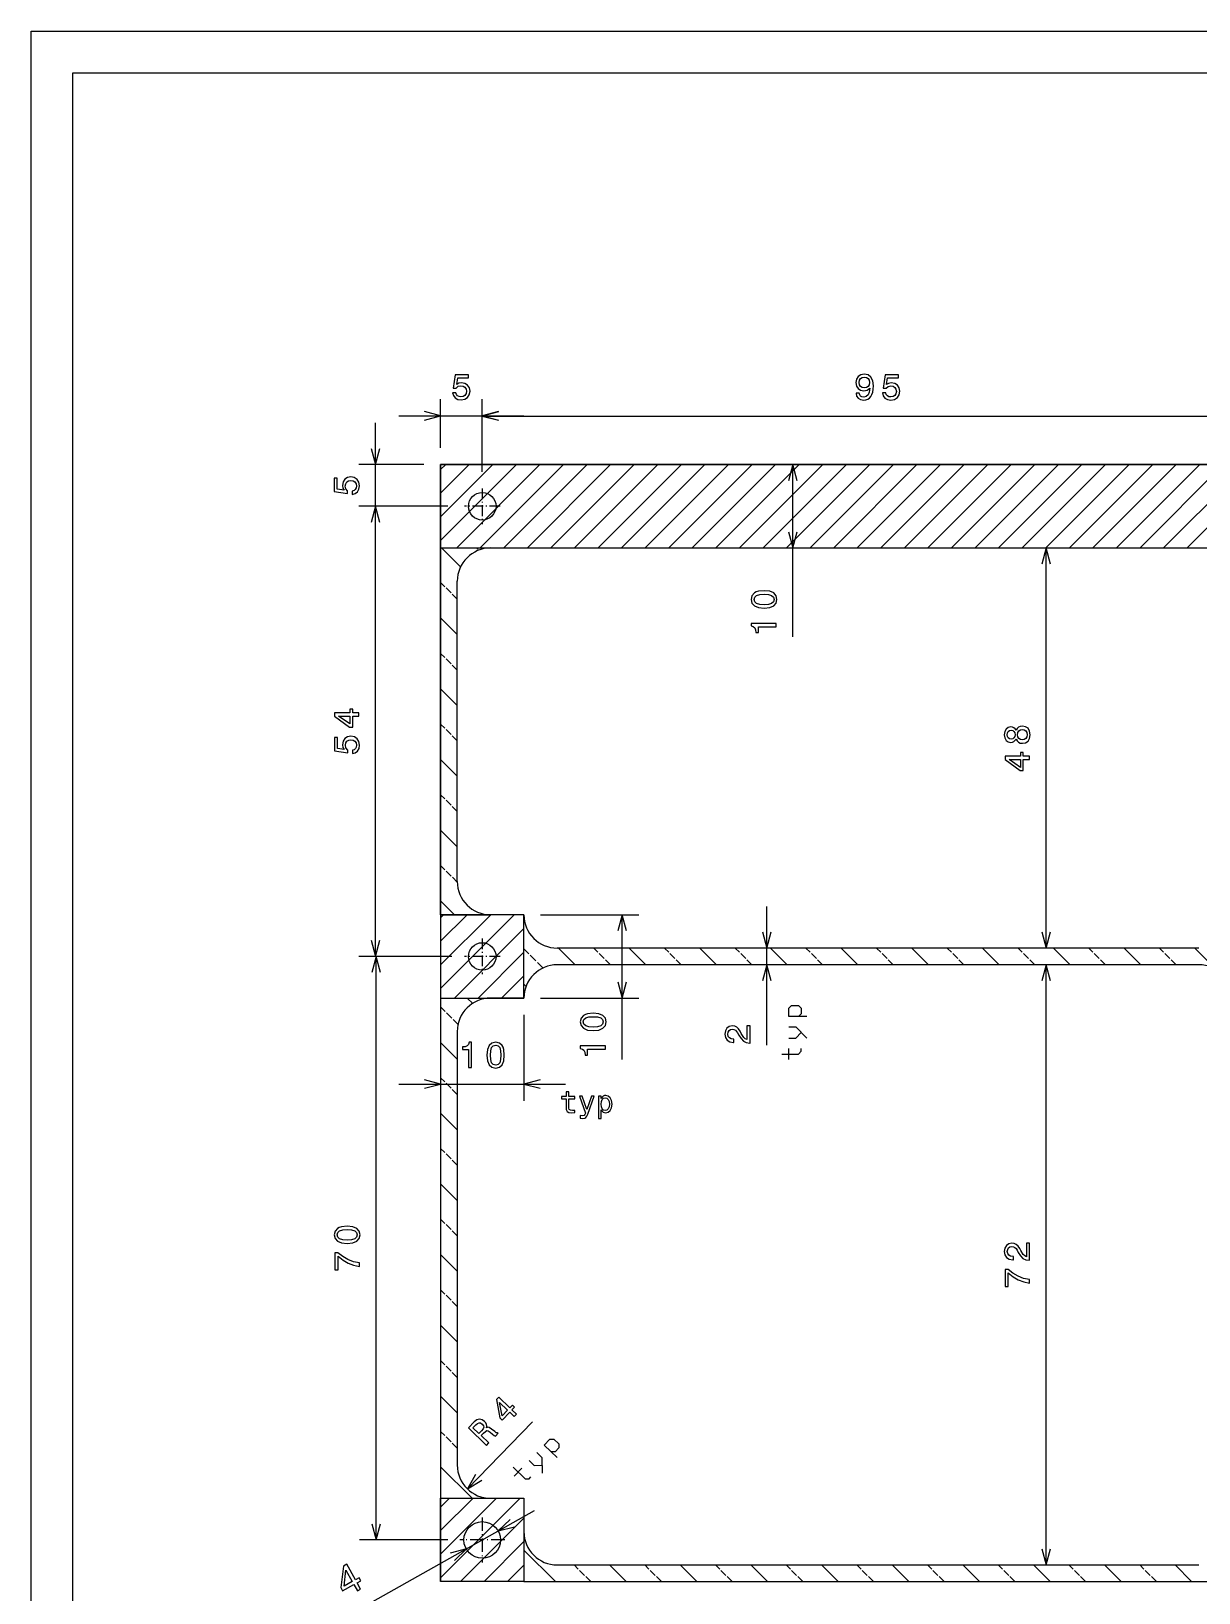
# Model space of a CAD drawing. Extents: x 5 to 415, y 5 to 292.
# Drawn here: x 20 to 160.1, y 104.7 to 292 of the extents above; entities that cross this region are included whole.
import ezdxf

# ---------------------------------------------------------------- set-up
doc = ezdxf.new("R2010")
doc.units = 0
doc.header["$MEASUREMENT"] = 0
doc.linetypes.add('DASHDOT', pattern=[18.5, 12, -3, 0.5, -3])
doc.linetypes.add('DASHED', pattern=[15, 12, -3])
doc.layers.get('0').update_dxf_attribs({"linetype": 'CONTINUOUS'})

msp = doc.modelspace()

# ---------------------------------------------------------------- linework, layer by layer
at = {"color": 7}
for p, q in [((20, 5), (20, 292)), ((20, 292), (415, 292)), ((25, 10), (25, 287)), ((25, 287), (410, 287)), ((74.14, 245.84), (169.14, 245.84)), ((69.14, 240.01), (269.14, 240.01)), ((269.14, 240.01), (69.14, 240.01)), ((69.14, 240.01), (69.14, 106.01)), ((111.43, 219.34), (111.43, 240.01)), ((69.14, 186.01), (69.14, 230.01)), ((75.14, 230.01), (164.14, 230.01)), ((141.83, 182.01), (141.83, 230.01)), ((71.14, 190.01), (71.14, 226.01)), ((160.14, 182.01), (83.14, 182.01)), ((160.14, 180.01), (83.14, 180.01)), ((141.83, 108.01), (141.83, 180.01)), ((69.14, 176.01), (69.14, 116.01)), ((71.14, 172.01), (71.14, 120.01)), ((64.14, 165.7), (84.14, 165.7)), ((48.12, 96.42), (80.43, 114.53)), ((83.14, 108.01), (160.14, 108.01)), ((79.14, 106.01), (164.14, 106.01))]:
    msp.add_line(p, q, dxfattribs=at)
at = {"color": 7, "ltscale": 0.146115}
msp.add_line((69.14, 242.01), (69.14, 247.86), dxfattribs=at)
at = {"color": 7, "ltscale": 0.21749}
msp.add_line((74.14, 239.16), (74.14, 247.86), dxfattribs=at)
at = {"color": 7, "ltscale": 0.217118}
msp.add_line((74.14, 239.16), (74.14, 247.84), dxfattribs=at)
at = {"color": 7, "ltscale": 0.375}
for p, q in [((64.14, 245.86), (79.14, 245.86)), ((61.32, 230.01), (61.32, 245.01))]:
    msp.add_line(p, q, dxfattribs=at)
at = {"color": 7, "ltscale": 0.195631}
msp.add_line((67.14, 240.01), (59.32, 240.01), dxfattribs=at)
at = {"color": 7, "ltscale": 0.321499}
msp.add_line((69.14, 230.92), (78.24, 240.01), dxfattribs=at)
at = {"color": 7, "ltscale": 0.221499}
msp.add_line((69.14, 233.75), (75.41, 240.01), dxfattribs=at)
at = {"color": 7, "ltscale": 0.121499}
msp.add_line((69.14, 236.58), (72.58, 240.01), dxfattribs=at)
at = {"color": 7, "ltscale": 0.021499}
msp.add_line((69.14, 239.41), (69.75, 240.01), dxfattribs=at)
at = {"color": 7, "ltscale": 0.25}
for p, q in [((69.14, 230.01), (69.14, 240.01)), ((69.14, 186.01), (69.14, 176.01)), ((79.14, 186.01), (69.14, 186.01)), ((79.14, 176.01), (79.14, 186.01)), ((69.14, 176.01), (79.14, 176.01)), ((69.14, 106.01), (69.14, 116.01)), ((79.14, 106.01), (69.14, 106.01))]:
    msp.add_line(p, q, dxfattribs=at)
at = {"color": 7, "ltscale": 0.353553}
for p, q in [((71.07, 230.01), (81.07, 240.01)), ((73.9, 230.01), (83.9, 240.01)), ((76.72, 230.01), (86.72, 240.01)), ((79.55, 230.01), (89.55, 240.01)), ((82.38, 230.01), (92.38, 240.01)), ((85.21, 230.01), (95.21, 240.01)), ((88.04, 230.01), (98.04, 240.01)), ((90.87, 230.01), (100.87, 240.01)), ((93.69, 230.01), (103.69, 240.01)), ((96.52, 230.01), (106.52, 240.01)), ((99.35, 230.01), (109.35, 240.01)), ((102.18, 230.01), (112.18, 240.01)), ((105.01, 230.01), (115.01, 240.01)), ((107.84, 230.01), (117.84, 240.01)), ((110.66, 230.01), (120.66, 240.01)), ((113.49, 230.01), (123.49, 240.01)), ((116.32, 230.01), (126.32, 240.01)), ((119.15, 230.01), (129.15, 240.01)), ((121.98, 230.01), (131.98, 240.01)), ((124.81, 230.01), (134.81, 240.01)), ((127.64, 230.01), (137.64, 240.01)), ((130.46, 230.01), (140.46, 240.01)), ((133.29, 230.01), (143.29, 240.01)), ((136.12, 230.01), (146.12, 240.01)), ((138.95, 230.01), (148.95, 240.01)), ((141.78, 230.01), (151.78, 240.01)), ((144.61, 230.01), (154.61, 240.01)), ((147.43, 230.01), (157.43, 240.01)), ((150.26, 230.01), (160.26, 240.01)), ((153.09, 230.01), (163.09, 240.01)), ((155.92, 230.01), (165.92, 240.01)), ((158.75, 230.01), (168.75, 240.01))]:
    msp.add_line(p, q, dxfattribs=at)
at = {"color": 7, "linetype": 'DASHDOT', "ltscale": 0.10725}
for p, q in [((74.14, 237.16), (74.14, 232.87)), ((76.29, 235.01), (72, 235.01)), ((74.14, 183.16), (74.14, 178.87)), ((76.29, 181.01), (72, 181.01))]:
    msp.add_line(p, q, dxfattribs=at)
at = {"color": 7, "ltscale": 0.267006}
msp.add_line((70, 235.01), (59.32, 235.01), dxfattribs=at)
at = {"color": 230, "ltscale": 0.266751}
msp.add_line((70, 235.01), (59.33, 235.01), dxfattribs=at)
at = {"color": 230}
for p, q in [((61.33, 181.01), (61.33, 235.01)), ((61.39, 111.01), (61.39, 181.01))]:
    msp.add_line(p, q, dxfattribs=at)
at = {"color": 7, "ltscale": 0.15}
for p, q in [((69.14, 230.01), (75.14, 230.01)), ((69.14, 186.01), (75.14, 186.01)), ((69.14, 176.01), (75.14, 176.01)), ((69.14, 116.01), (75.14, 116.01)), ((79.14, 112.01), (79.14, 106.01))]:
    msp.add_line(p, q, dxfattribs=at)
at = {"color": 7, "ltscale": 0.081849}
msp.add_line((71.55, 227.7), (69.23, 230.01), dxfattribs=at)
at = {"color": 7, "linetype": 'DASHED', "ltscale": 0.009918}
msp.add_line((73.76, 229.73), (73.48, 230.01), dxfattribs=at)
at = {"color": 7, "linetype": 'DASHED', "ltscale": 0.070711}
for p, q in [((71.14, 223.86), (69.14, 225.86)), ((71.14, 215.37), (69.14, 217.37)), ((71.14, 206.89), (69.14, 208.89)), ((71.14, 198.4), (69.14, 200.4)), ((89.53, 180.01), (87.53, 182.01)), ((98.02, 180.01), (96.02, 182.01)), ((106.51, 180.01), (104.51, 182.01)), ((114.99, 180.01), (112.99, 182.01)), ((123.48, 180.01), (121.48, 182.01)), ((131.96, 180.01), (129.96, 182.01)), ((140.45, 180.01), (138.45, 182.01)), ((148.93, 180.01), (146.93, 182.01)), ((157.42, 180.01), (155.42, 182.01)), ((71.14, 164.46), (69.14, 166.46)), ((71.14, 155.98), (69.14, 157.98)), ((71.14, 147.49), (69.14, 149.49)), ((71.14, 139.01), (69.14, 141.01)), ((71.14, 130.52), (69.14, 132.52)), ((71.14, 122.04), (69.14, 124.04)), ((87.17, 106.01), (85.17, 108.01)), ((95.65, 106.01), (93.65, 108.01)), ((104.14, 106.01), (102.14, 108.01)), ((112.62, 106.01), (110.62, 108.01)), ((121.11, 106.01), (119.11, 108.01)), ((129.59, 106.01), (127.59, 108.01)), ((138.08, 106.01), (136.08, 108.01)), ((146.56, 106.01), (144.56, 108.01)), ((155.05, 106.01), (153.05, 108.01))]:
    msp.add_line(p, q, dxfattribs=at)
at = {"color": 7, "ltscale": 0.070711}
for p, q in [((71.14, 219.62), (69.14, 221.62)), ((71.14, 211.13), (69.14, 213.13)), ((71.14, 202.65), (69.14, 204.65)), ((71.14, 194.16), (69.14, 196.16)), ((85.29, 180.01), (83.29, 182.01)), ((93.78, 180.01), (91.78, 182.01)), ((102.26, 180.01), (100.26, 182.01)), ((110.75, 180.01), (108.75, 182.01)), ((119.23, 180.01), (117.23, 182.01)), ((127.72, 180.01), (125.72, 182.01)), ((136.2, 180.01), (134.2, 182.01)), ((144.69, 180.01), (142.69, 182.01)), ((153.17, 180.01), (151.17, 182.01)), ((71.14, 168.7), (69.14, 170.7)), ((71.14, 160.22), (69.14, 162.22)), ((71.14, 151.73), (69.14, 153.73)), ((71.14, 143.25), (69.14, 145.25)), ((71.14, 134.76), (69.14, 136.76)), ((71.14, 126.28), (69.14, 128.28)), ((91.41, 106.01), (89.41, 108.01)), ((99.9, 106.01), (97.9, 108.01)), ((108.38, 106.01), (106.38, 108.01)), ((116.87, 106.01), (114.87, 108.01)), ((125.35, 106.01), (123.35, 108.01)), ((133.84, 106.01), (131.84, 108.01)), ((142.32, 106.01), (140.32, 108.01)), ((150.81, 106.01), (148.81, 108.01)), ((159.29, 106.01), (157.29, 108.01))]:
    msp.add_line(p, q, dxfattribs=at)
at = {"color": 7, "linetype": 'DASHED', "ltscale": 0.071184}
msp.add_line((71.16, 189.9), (69.14, 191.92), dxfattribs=at)
at = {"color": 7, "ltscale": 0.058757}
msp.add_line((70.81, 186.01), (69.14, 187.68), dxfattribs=at)
at = {"color": 7, "ltscale": 0.312311}
msp.add_line((69.14, 177.18), (77.98, 186.01), dxfattribs=at)
at = {"color": 7, "ltscale": 0.212311}
msp.add_line((69.14, 180.01), (75.15, 186.01), dxfattribs=at)
at = {"color": 7, "ltscale": 0.11231}
msp.add_line((69.14, 182.84), (72.32, 186.01), dxfattribs=at)
at = {"color": 7, "ltscale": 0.012311}
msp.add_line((69.14, 185.66), (69.49, 186.01), dxfattribs=at)
at = {"color": 7, "linetype": 'DASHED', "ltscale": 0.000712788}
msp.add_line((75.05, 186.01), (75.03, 186.03), dxfattribs=at)
at = {"color": 7, "ltscale": 0.294566}
for p, q in [((81.14, 186.01), (92.93, 186.01)), ((81.14, 176.01), (92.93, 176.01))]:
    msp.add_line(p, q, dxfattribs=at)
at = {"color": 7, "ltscale": 0.433876}
msp.add_line((90.93, 168.66), (90.93, 186.01), dxfattribs=at)
at = {"color": 7, "ltscale": 0.41601}
msp.add_line((108.28, 170.37), (108.28, 187.01), dxfattribs=at)
at = {"color": 7, "ltscale": 0.294796}
msp.add_line((70.81, 176.01), (79.14, 184.35), dxfattribs=at)
at = {"color": 7, "linetype": 'DASHED', "ltscale": 0.081445}
msp.add_line((81.45, 179.61), (79.14, 181.92), dxfattribs=at)
at = {"color": 7, "ltscale": 0.093389}
msp.add_line((162.3, 179.37), (159.66, 182.01), dxfattribs=at)
at = {"color": 230, "ltscale": 0.279125}
msp.add_line((70.49, 181.01), (59.33, 181.01), dxfattribs=at)
at = {"color": 230, "ltscale": 0.277687}
msp.add_line((70.49, 181.01), (59.39, 181.01), dxfattribs=at)
at = {"color": 7, "ltscale": 0.194796}
msp.add_line((73.64, 176.01), (79.14, 181.52), dxfattribs=at)
at = {"color": 7, "ltscale": 0.094796}
msp.add_line((76.46, 176.01), (79.14, 178.69), dxfattribs=at)
at = {"color": 7, "ltscale": 0.009201}
msp.add_line((79.41, 177.41), (79.14, 177.68), dxfattribs=at)
at = {"color": 7, "linetype": 'DASHED', "ltscale": 0.075614}
msp.add_line((71.28, 172.81), (69.14, 174.95), dxfattribs=at)
at = {"color": 7, "ltscale": 0.023501}
msp.add_line((72.99, 175.35), (72.32, 176.01), dxfattribs=at)
at = {"color": 7, "ltscale": 0.1}
for p, q in [((79.14, 176.01), (75.14, 176.01)), ((75.14, 116.01), (79.14, 116.01)), ((79.14, 116.01), (79.14, 112.01))]:
    msp.add_line(p, q, dxfattribs=at)
at = {"color": 7, "ltscale": 0.257759}
for p, q in [((69.14, 174.01), (69.14, 163.7)), ((79.14, 174.01), (79.14, 163.7))]:
    msp.add_line(p, q, dxfattribs=at)
at = {"color": 7, "ltscale": 0.280115}
msp.add_line((72.37, 117.13), (80.15, 125.2), dxfattribs=at)
at = {"color": 7, "ltscale": 0.133631}
for p, q in [((72.92, 116.01), (69.14, 119.79)), ((82.92, 106.01), (79.14, 109.79))]:
    msp.add_line(p, q, dxfattribs=at)
at = {"color": 7, "ltscale": 0.337437}
msp.add_line((69.14, 106.47), (78.69, 116.01), dxfattribs=at)
at = {"color": 7, "ltscale": 0.237437}
msp.add_line((69.14, 109.3), (75.86, 116.01), dxfattribs=at)
at = {"color": 7, "ltscale": 0.137437}
msp.add_line((69.14, 112.13), (73.03, 116.01), dxfattribs=at)
at = {"color": 7, "ltscale": 0.037437}
msp.add_line((69.14, 114.95), (70.2, 116.01), dxfattribs=at)
at = {"color": 7, "ltscale": 0.26967}
msp.add_line((71.52, 106.01), (79.14, 113.64), dxfattribs=at)
at = {"color": 7, "linetype": 'DASHDOT', "ltscale": 0.13475}
for p, q in [((74.14, 113.71), (74.14, 108.32)), ((76.84, 111.01), (71.45, 111.01))]:
    msp.add_line(p, q, dxfattribs=at)
at = {"color": 230, "ltscale": 0.265313}
msp.add_line((70, 111.01), (59.39, 111.01), dxfattribs=at)
at = {"color": 7, "ltscale": 0.16967}
msp.add_line((74.35, 106.01), (79.14, 110.81), dxfattribs=at)
at = {"color": 7, "ltscale": 0.06967}
msp.add_line((77.17, 106.01), (79.14, 107.98), dxfattribs=at)
at = {"color": 7}
for points in [[(70.57, 248.64), (70.67, 248.29), (70.88, 248.01), (71.19, 247.84), (71.59, 247.77), (72.03, 247.85), (72.37, 248.06), (72.58, 248.4), (72.67, 248.83), (72.59, 249.23), (72.38, 249.55), (72.06, 249.75), (71.64, 249.82), (71.32, 249.77), (71.07, 249.63), (71.19, 250.44), (72.5, 250.44), (72.5, 250.79), (70.9, 250.79), (70.66, 249.2), (71.01, 249.2), (71.26, 249.41), (71.58, 249.48), (71.85, 249.43), (72.06, 249.29), (72.2, 249.08), (72.25, 248.81), (72.2, 248.54), (72.06, 248.32), (71.85, 248.19), (71.58, 248.14), (71.35, 248.17), (71.17, 248.27), (71.04, 248.43), (70.97, 248.64)], [(119.01, 248.59), (119.07, 248.24), (119.26, 247.98), (119.55, 247.82), (119.94, 247.76), (120.2, 247.79), (120.42, 247.86), (120.62, 248), (120.78, 248.19), (120.91, 248.43), (121.01, 248.72), (121.06, 249.06), (121.09, 249.45), (121.01, 250.06), (120.8, 250.5), (120.46, 250.77), (120, 250.86), (119.58, 250.79), (119.26, 250.58), (119.05, 250.26), (118.98, 249.86), (119.05, 249.44), (119.25, 249.13), (119.56, 248.93), (119.94, 248.86), (120.35, 248.95), (120.65, 249.2), (120.58, 248.72), (120.45, 248.37), (120.23, 248.17), (119.94, 248.11), (119.72, 248.14), (119.56, 248.23), (119.45, 248.38), (119.4, 248.59)], [(119.4, 249.86), (119.44, 250.13), (119.56, 250.34), (119.75, 250.48), (120, 250.52), (120.26, 250.48), (120.45, 250.34), (120.57, 250.13), (120.62, 249.87), (120.57, 249.59), (120.45, 249.39), (120.25, 249.27), (119.99, 249.22), (119.75, 249.27), (119.56, 249.39), (119.44, 249.59)], [(122.17, 248.63), (122.27, 248.27), (122.48, 247.99), (122.79, 247.82), (123.19, 247.76), (123.63, 247.83), (123.97, 248.05), (124.18, 248.38), (124.27, 248.82), (124.19, 249.22), (123.99, 249.53), (123.66, 249.74), (123.24, 249.81), (122.92, 249.76), (122.67, 249.62), (122.79, 250.42), (124.1, 250.42), (124.1, 250.78), (122.5, 250.78), (122.26, 249.19), (122.61, 249.19), (122.86, 249.39), (123.18, 249.46), (123.45, 249.42), (123.67, 249.28), (123.8, 249.07), (123.85, 248.79), (123.8, 248.52), (123.66, 248.31), (123.45, 248.18), (123.18, 248.13), (122.95, 248.16), (122.77, 248.26), (122.64, 248.41), (122.58, 248.63)], [(58.54, 236.44), (58.89, 236.54), (59.17, 236.75), (59.34, 237.06), (59.41, 237.46), (59.33, 237.89), (59.12, 238.24), (58.78, 238.45), (58.35, 238.53), (57.95, 238.46), (57.63, 238.25), (57.43, 237.93), (57.35, 237.51), (57.4, 237.18), (57.55, 236.93), (56.74, 237.05), (56.74, 238.37), (56.38, 238.37), (56.38, 236.77), (57.98, 236.53), (57.98, 236.87), (57.77, 237.12), (57.7, 237.44), (57.75, 237.72), (57.88, 237.93), (58.1, 238.07), (58.37, 238.11), (58.64, 238.07), (58.85, 237.93), (58.99, 237.72), (59.03, 237.44), (59, 237.21), (58.9, 237.04), (58.75, 236.91), (58.54, 236.84)], [(107.96, 222.8), (108.64, 222.86), (109.12, 223.07), (109.42, 223.39), (109.51, 223.84), (109.42, 224.28), (109.12, 224.61), (108.64, 224.81), (107.96, 224.88), (107.29, 224.81), (107.02, 224.73), (106.8, 224.61), (106.5, 224.28), (106.4, 223.84), (106.5, 223.39), (106.8, 223.07), (107.29, 222.86)], [(107.96, 223.21), (107.44, 223.25), (107.06, 223.36), (106.84, 223.55), (106.76, 223.84), (106.84, 224.12), (107.06, 224.32), (107.44, 224.43), (107.96, 224.46), (108.49, 224.43), (108.86, 224.32), (109.08, 224.12), (109.16, 223.84), (109.08, 223.55), (108.86, 223.36), (108.49, 223.25)], [(109.43, 220.56), (109.43, 220.95), (106.4, 220.95), (106.4, 220.66), (106.67, 220.58), (106.85, 220.43), (106.95, 220.19), (106.98, 219.86), (107.29, 219.86), (107.29, 220.56)], [(138.21, 207.08), (138.33, 206.86), (138.5, 206.71), (138.71, 206.61), (138.97, 206.58), (139.35, 206.65), (139.65, 206.85), (139.84, 207.17), (139.91, 207.61), (139.84, 208.05), (139.65, 208.38), (139.35, 208.57), (138.97, 208.65), (138.71, 208.61), (138.5, 208.52), (138.33, 208.37), (138.21, 208.15), (138.1, 208.32), (137.96, 208.44), (137.79, 208.52), (137.58, 208.54), (137.27, 208.47), (137.02, 208.29), (136.86, 208), (136.8, 207.61), (136.86, 207.23), (137.02, 206.93), (137.27, 206.75), (137.58, 206.68), (137.79, 206.7), (137.96, 206.78)], [(137.61, 207.09), (137.42, 207.13), (137.27, 207.23), (137.18, 207.39), (137.15, 207.61), (137.18, 207.83), (137.27, 207.99), (137.42, 208.1), (137.61, 208.14), (137.81, 208.1), (137.96, 207.99), (138.06, 207.83), (138.09, 207.61), (138.05, 207.39), (137.96, 207.23), (137.81, 207.13)], [(138.96, 207), (138.73, 207.04), (138.55, 207.16), (138.44, 207.35), (138.4, 207.61), (138.44, 207.87), (138.55, 208.06), (138.73, 208.19), (138.96, 208.23), (139.2, 208.19), (139.39, 208.06), (139.51, 207.87), (139.55, 207.61), (139.51, 207.35), (139.39, 207.16), (139.2, 207.04)], [(139.83, 204.65), (139.83, 205.04), (139.08, 205.04), (139.08, 205.47), (138.74, 205.47), (138.74, 205.04), (136.89, 205.04), (136.89, 204.65), (138.7, 203.33), (139.08, 203.33), (139.08, 204.65)], [(138.74, 203.69), (137.39, 204.65), (138.74, 204.65)], [(87.46, 172.12), (88.14, 172.18), (88.63, 172.39), (88.92, 172.71), (89.01, 173.16), (88.92, 173.61), (88.63, 173.93), (88.14, 174.13), (87.46, 174.2), (86.79, 174.13), (86.52, 174.05), (86.3, 173.93), (86.01, 173.61), (85.91, 173.16), (86.01, 172.71), (86.3, 172.39), (86.79, 172.18)], [(87.46, 172.53), (86.94, 172.57), (86.56, 172.68), (86.34, 172.87), (86.26, 173.16), (86.34, 173.45), (86.56, 173.64), (86.94, 173.75), (87.46, 173.78), (87.99, 173.75), (88.37, 173.64), (88.59, 173.45), (88.66, 173.16), (88.59, 172.87), (88.37, 172.68), (87.99, 172.57)], [(106.28, 170.62), (106.28, 172.68), (105.91, 172.68), (105.91, 171.05), (105.71, 171.14), (105.54, 171.3), (105.23, 171.78), (105.1, 172.03), (104.91, 172.32), (104.7, 172.52), (104.44, 172.64), (104.15, 172.68), (103.79, 172.61), (103.51, 172.4), (103.32, 172.09), (103.26, 171.69), (103.33, 171.28), (103.54, 170.96), (103.86, 170.76), (104.29, 170.69), (104.35, 170.69), (104.35, 171.08), (104.31, 171.08), (104.02, 171.12), (103.8, 171.24), (103.67, 171.42), (103.62, 171.67), (103.66, 171.92), (103.77, 172.11), (103.94, 172.23), (104.15, 172.27), (104.35, 172.24), (104.52, 172.16), (104.66, 172.02), (104.79, 171.83), (104.93, 171.57), (105.2, 171.15), (105.48, 170.85), (105.83, 170.68), (106.27, 170.62)], [(72.47, 167.7), (72.86, 167.7), (72.86, 170.72), (72.57, 170.72), (72.49, 170.46), (72.33, 170.28), (72.09, 170.18), (71.77, 170.15), (71.77, 169.84), (72.47, 169.84)], [(74.7, 169.17), (74.77, 168.49), (74.97, 168.01), (75.3, 167.71), (75.75, 167.62), (76.19, 167.71), (76.52, 168.01), (76.71, 168.49), (76.78, 169.17), (76.71, 169.84), (76.63, 170.11), (76.52, 170.33), (76.19, 170.62), (75.75, 170.72), (75.3, 170.62), (74.97, 170.33), (74.77, 169.84)], [(75.12, 169.17), (75.15, 169.69), (75.26, 170.07), (75.46, 170.29), (75.75, 170.37), (76.03, 170.29), (76.23, 170.07), (76.33, 169.69), (76.37, 169.17), (76.33, 168.64), (76.23, 168.26), (76.03, 168.04), (75.75, 167.97), (75.46, 168.04), (75.26, 168.26), (75.15, 168.64)], [(88.93, 169.88), (88.93, 170.27), (85.91, 170.27), (85.91, 169.98), (86.17, 169.9), (86.35, 169.75), (86.45, 169.51), (86.49, 169.18), (86.79, 169.18), (86.79, 169.88)], [(84.21, 163.93), (84.21, 162.96), (84.23, 162.65), (84.33, 162.43), (84.53, 162.3), (84.87, 162.26), (85.25, 162.28), (85.25, 162.55), (84.97, 162.53), (84.72, 162.56), (84.59, 162.65), (84.53, 162.8), (84.52, 163.01), (84.52, 163.93), (85.25, 163.93), (85.25, 164.2), (84.52, 164.2), (84.52, 164.76), (84.21, 164.76), (84.21, 164.2), (83.66, 164.2), (83.66, 163.93)], [(87.25, 164.26), (86.69, 162.67), (86.15, 164.26), (85.8, 164.26), (86.54, 162.22), (86.47, 162.04), (86.37, 161.92), (86.2, 161.88), (85.91, 161.92), (85.91, 161.61), (86.22, 161.58), (86.44, 161.61), (86.59, 161.7), (86.71, 161.85), (86.8, 162.08), (87.59, 164.26)], [(88.42, 163.97), (88.42, 164.26), (88.1, 164.26), (88.1, 161.58), (88.42, 161.58), (88.42, 162.63), (88.53, 162.46), (88.65, 162.34), (88.97, 162.26), (89.27, 162.33), (89.51, 162.54), (89.67, 162.86), (89.72, 163.3), (89.67, 163.73), (89.51, 164.06), (89.27, 164.26), (88.97, 164.33), (88.8, 164.31), (88.65, 164.24), (88.52, 164.13)], [(88.92, 162.55), (88.7, 162.59), (88.55, 162.74), (88.45, 162.97), (88.42, 163.3), (88.45, 163.62), (88.55, 163.86), (88.7, 164), (88.92, 164.05), (89.11, 164), (89.27, 163.85), (89.36, 163.62), (89.4, 163.3), (89.36, 162.97), (89.27, 162.74), (89.11, 162.59)], [(139.83, 144.56), (139.83, 146.62), (139.45, 146.62), (139.45, 144.99), (139.25, 145.08), (139.08, 145.24), (138.77, 145.72), (138.65, 145.97), (138.46, 146.26), (138.24, 146.46), (137.99, 146.58), (137.7, 146.62), (137.34, 146.55), (137.05, 146.34), (136.87, 146.03), (136.8, 145.63), (136.88, 145.22), (137.08, 144.9), (137.4, 144.7), (137.83, 144.63), (137.89, 144.63), (137.89, 145.02), (137.86, 145.02), (137.56, 145.06), (137.35, 145.18), (137.21, 145.36), (137.16, 145.61), (137.21, 145.86), (137.31, 146.05), (137.48, 146.17), (137.69, 146.21), (137.89, 146.18), (138.06, 146.1), (138.21, 145.96), (138.34, 145.77), (138.48, 145.51), (138.74, 145.09), (139.03, 144.79), (139.38, 144.62), (139.81, 144.56)], [(139.83, 141.81), (139.83, 142.25), (139.11, 142.39), (138.45, 142.64), (137.83, 143), (137.25, 143.46), (136.89, 143.46), (136.89, 141.4), (137.28, 141.4), (137.28, 143.04), (137.87, 142.57), (138.48, 142.21), (139.13, 141.96)], [(77.97, 125.82), (78.24, 126.1), (77.7, 126.62), (78, 126.93), (77.75, 127.17), (77.45, 126.86), (76.13, 128.14), (75.85, 127.86), (76.24, 125.65), (76.52, 125.39), (77.43, 126.34)], [(76.52, 125.89), (76.22, 127.51), (77.18, 126.58)], [(74.63, 122.36), (74.91, 122.65), (74, 123.53), (74.29, 123.83), (74.51, 124.04), (74.68, 124.13), (74.86, 124.11), (75.07, 123.96), (75.36, 123.71), (75.57, 123.55), (75.71, 123.48), (76.03, 123.81), (75.97, 123.86), (75.81, 123.88), (75.63, 124.01), (75.26, 124.32), (74.95, 124.52), (74.8, 124.53), (74.63, 124.47), (74.67, 124.67), (74.65, 124.86), (74.56, 125.05), (74.42, 125.23), (74.11, 125.44), (73.8, 125.5), (73.48, 125.41), (73.17, 125.17), (72.47, 124.45)], [(73.36, 124.83), (73.56, 125), (73.75, 125.08), (73.94, 125.06), (74.14, 124.92), (74.29, 124.72), (74.31, 124.53), (74.23, 124.33), (74.06, 124.12), (73.74, 123.79), (73.02, 124.48)], [(59.15, 104.9), (59.54, 105.12), (59.12, 105.88), (59.55, 106.12), (59.36, 106.47), (58.92, 106.23), (57.87, 108.11), (57.47, 107.88), (57.16, 105.29), (57.38, 104.9), (58.72, 105.66)], [(57.55, 105.46), (57.76, 107.38), (58.53, 106.01)]]:
    msp.add_lwpolyline(points, close=True, dxfattribs=at)
for points in [[(67.21, 245.34), (69.14, 245.86), (69.14, 245.86), (67.21, 246.38)], [(76.08, 246.38), (74.14, 245.86), (74.14, 245.86), (76.08, 245.34)], [(76.08, 246.36), (74.14, 245.84), (74.14, 245.84), (76.08, 245.33)], [(60.8, 241.95), (61.32, 240.01), (61.32, 240.01), (61.84, 241.95)], [(111.94, 238.08), (111.43, 240.01), (111.43, 240.01), (110.91, 238.08)], [(61.84, 233.08), (61.32, 235.01), (61.32, 235.01), (60.8, 233.08)], [(110.91, 231.95), (111.43, 230.01), (111.43, 230.01), (111.94, 231.95)], [(142.34, 228.08), (141.83, 230.01), (141.83, 230.01), (141.31, 228.08)], [(91.45, 184.08), (90.93, 186.01), (90.93, 186.01), (90.41, 184.08)], [(107.76, 183.95), (108.28, 182.01), (108.28, 182.01), (108.8, 183.95)], [(141.31, 183.95), (141.83, 182.01), (141.83, 182.01), (142.34, 183.95)], [(108.8, 178.08), (108.28, 180.01), (108.28, 180.01), (107.76, 178.08)], [(142.34, 178.08), (141.83, 180.01), (141.83, 180.01), (141.31, 178.08)], [(90.41, 177.95), (90.93, 176.01), (90.93, 176.01), (91.45, 177.95)], [(113.09, 173.8), (112.02, 173.8), (110.92, 173.81), (110.92, 174.81), (111.26, 175.14), (112.09, 175.14), (112.42, 174.8), (112.42, 174.14), (112.09, 173.8)], [(110.92, 172.55), (111.76, 172.55), (113.09, 171.22)], [(110.92, 171.22), (111.76, 171.22), (112.42, 171.89)], [(110.09, 169.3), (112.09, 169.3), (112.42, 169.63), (112.42, 169.97)], [(110.92, 168.63), (110.92, 169.97)], [(67.21, 165.19), (69.14, 165.7), (69.14, 165.7), (67.21, 166.22)], [(81.08, 166.22), (79.14, 165.7), (79.14, 165.7), (81.08, 165.19)], [(83.13, 120.89), (82.36, 121.63), (81.57, 122.39), (82.26, 123.11), (82.73, 123.12), (83.33, 122.54), (83.34, 122.07), (82.88, 121.59), (82.41, 121.58)], [(79.77, 120.53), (80.37, 119.95), (81.31, 119.97)], [(80.7, 121.49), (81.3, 120.91), (81.33, 119.03)], [(73.34, 118.88), (72.37, 117.13), (72.37, 117.13), (74.08, 118.17)], [(77.84, 119.73), (79.28, 118.34), (79.75, 118.35), (79.98, 118.59)], [(77.98, 118.67), (78.9, 119.63)], [(77.5, 113.48), (76.06, 112.09), (76.06, 112.09), (78, 112.58)], [(70.79, 108.54), (72.23, 109.94), (72.23, 109.94), (70.29, 109.44)], [(141.31, 109.95), (141.83, 108.01), (141.83, 108.01), (142.34, 109.95)]]:
    msp.add_lwpolyline(points, dxfattribs=at)
at = {"color": 230}
for points in [[(61.85, 233.08), (61.33, 235.01), (61.33, 235.01), (60.81, 233.08)], [(60.81, 182.95), (61.33, 181.01), (61.33, 181.01), (61.85, 182.95)], [(61.91, 179.08), (61.39, 181.01), (61.39, 181.01), (60.87, 179.08)], [(60.87, 112.95), (61.39, 111.01), (61.39, 111.01), (61.91, 112.95)]]:
    msp.add_lwpolyline(points, dxfattribs=at)
for points in [[(59.33, 209.85), (59.33, 210.24), (58.59, 210.24), (58.59, 210.67), (58.24, 210.67), (58.24, 210.24), (56.39, 210.24), (56.39, 209.85), (58.21, 208.53), (58.59, 208.53), (58.59, 209.85)], [(58.24, 208.9), (56.9, 209.85), (58.24, 209.85)], [(58.55, 205.34), (58.9, 205.44), (59.18, 205.65), (59.35, 205.96), (59.42, 206.36), (59.34, 206.79), (59.13, 207.13), (58.79, 207.35), (58.36, 207.43), (57.96, 207.36), (57.64, 207.15), (57.44, 206.83), (57.36, 206.41), (57.41, 206.08), (57.56, 205.83), (56.75, 205.95), (56.75, 207.27), (56.39, 207.27), (56.39, 205.66), (57.99, 205.43), (57.99, 205.77), (57.78, 206.02), (57.71, 206.34), (57.76, 206.62), (57.89, 206.83), (58.11, 206.97), (58.38, 207.01), (58.65, 206.97), (58.86, 206.83), (59, 206.62), (59.04, 206.34), (59.01, 206.11), (58.91, 205.94), (58.76, 205.81), (58.55, 205.74)], [(57.92, 146.57), (58.6, 146.64), (59.08, 146.84), (59.38, 147.16), (59.47, 147.61), (59.38, 148.06), (59.08, 148.38), (58.6, 148.58), (57.92, 148.65), (57.25, 148.58), (56.98, 148.5), (56.76, 148.38), (56.47, 148.06), (56.37, 147.61), (56.47, 147.16), (56.76, 146.84), (57.25, 146.64)], [(57.92, 146.99), (57.4, 147.02), (57.02, 147.13), (56.8, 147.32), (56.72, 147.61), (56.8, 147.9), (57.02, 148.09), (57.4, 148.2), (57.92, 148.24), (58.45, 148.2), (58.83, 148.09), (59.05, 147.9), (59.12, 147.61), (59.05, 147.32), (58.83, 147.13), (58.45, 147.02)], [(59.39, 143.81), (59.39, 144.25), (58.67, 144.39), (58.01, 144.64), (57.39, 145), (56.81, 145.46), (56.45, 145.46), (56.45, 143.4), (56.85, 143.4), (56.85, 145.04), (57.43, 144.57), (58.04, 144.21), (58.69, 143.96)]]:
    msp.add_lwpolyline(points, close=True, dxfattribs=at)
at = {"color": 7}
for centre, radius in [((74.14, 235.01), 1.65), ((74.14, 181.01), 1.65), ((74.14, 111.01), 2.2)]:
    msp.add_circle(centre, radius, dxfattribs=at)
for centre, start, end in [((75.14, 226.01), 90, 180), ((75.14, 190.01), 180, 270), ((83.14, 186.01), 180, 270), ((83.14, 176.01), 90, 180), ((160.14, 176.01), 0, 90), ((75.14, 172.01), 90, 180), ((75.14, 120.01), 180, 270), ((83.14, 112.01), 180, 270)]:
    msp.add_arc(centre, 4, start, end, dxfattribs=at)

doc.saveas('drawing.dxf')
